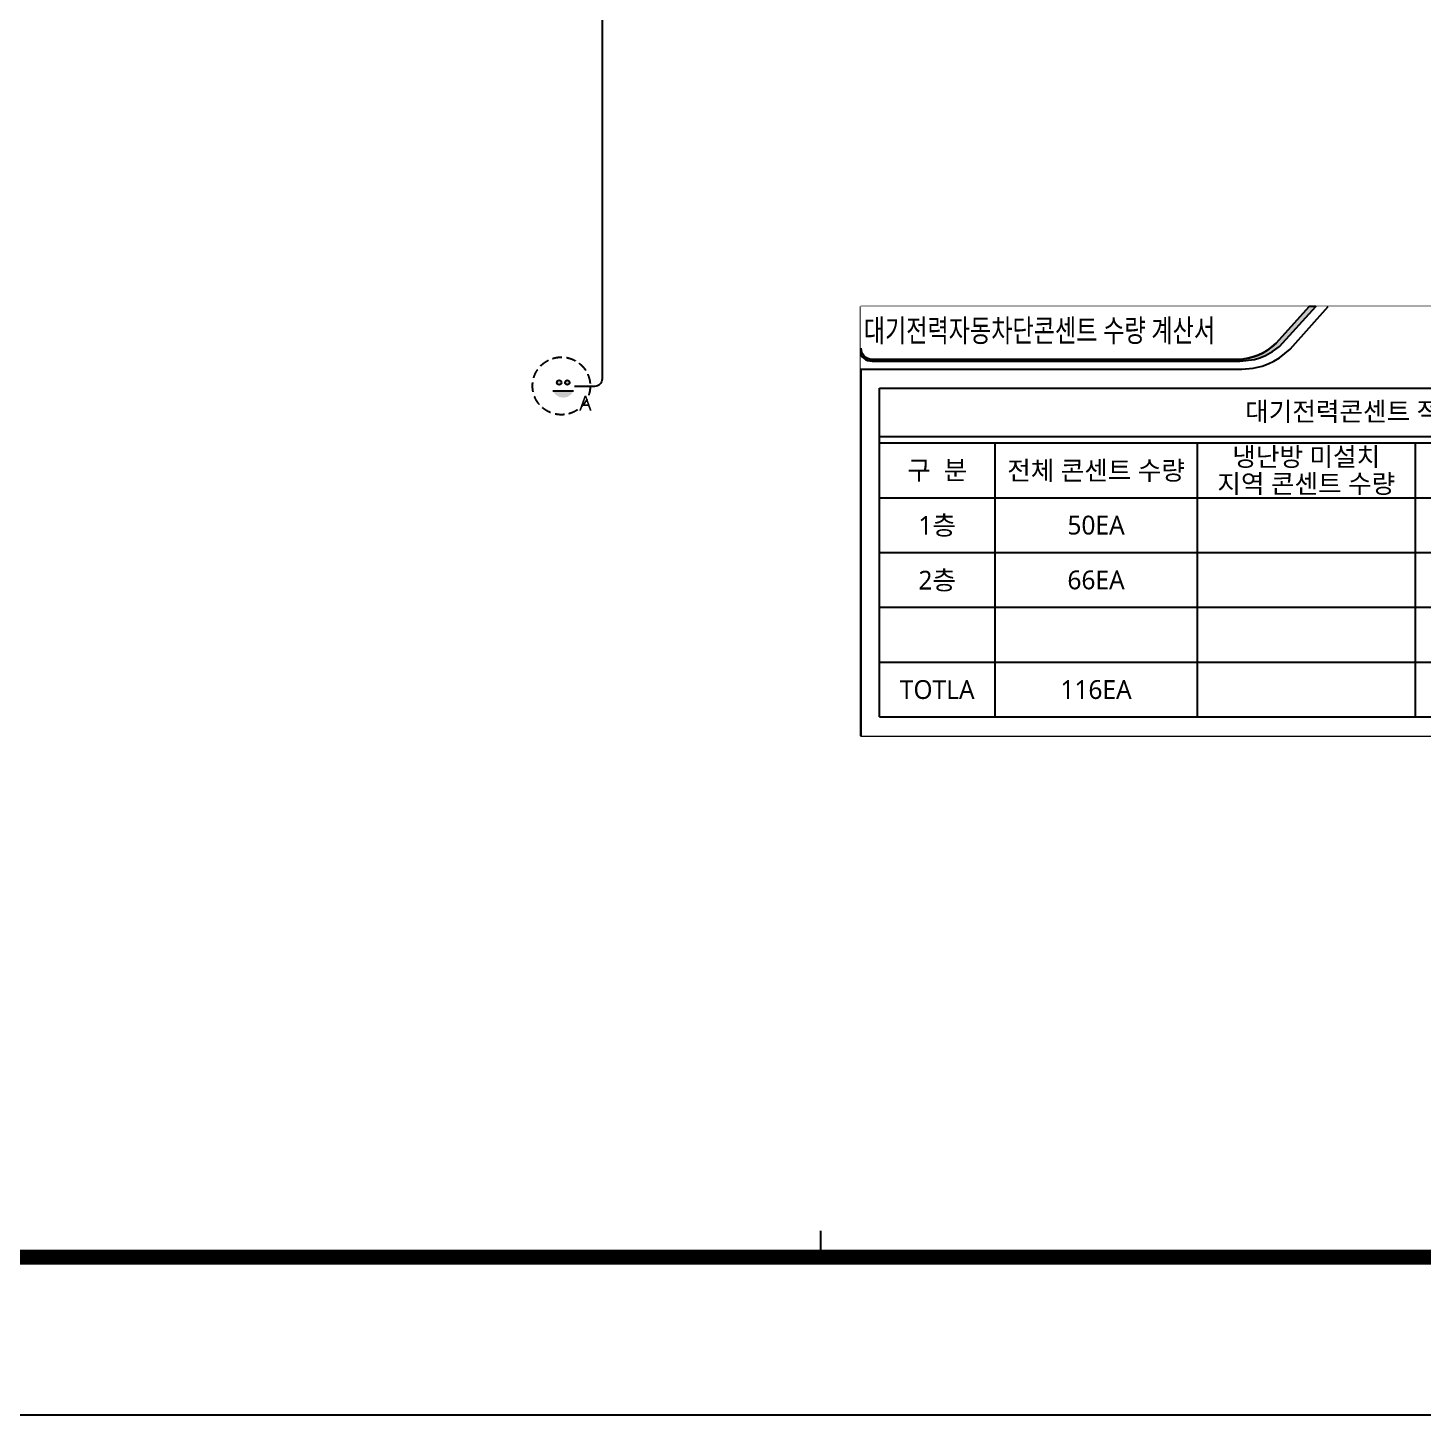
# Model space of a CAD drawing. Header units: millimetres. Extents: x 0 to 352625, y -118800 to 0.
# Drawn here: x 259454 to 296580, y -118800 to -81897 of the extents above; entities that cross this region are included whole.
import ezdxf
from ezdxf.enums import TextEntityAlignment as Align

# ---------------------------------------------------------------- set-up
doc = ezdxf.new("R2010")
doc.units = ezdxf.units.MM
doc.header["$LTSCALE"] = 2000
doc.linetypes.add('DASHDOT1', pattern=[2.5, 2, -0.25, 0, -0.25])
doc.linetypes.add('HIDDEN', pattern=[0.375, 0.25, -0.125])
for name, color, linetype in [('arch', 8, 'Continuous'), ('LIGHT', 3, 'Continuous'), ('plan', 4, 'Continuous'), ('S', 4, 'Continuous'), ('SYM', 3, 'Continuous'), ('XR-SHEET-SHT', 5, 'Continuous'), ('전열주기$0$SYM', 3, 'Continuous')]:
    doc.layers.add(name, color=color, linetype=linetype)
doc.layers.add('XR-SHEET-TEMP', color=171, linetype='Continuous', plot=False)
doc.styles.add('GHS', font='malgun.ttf')
doc.styles.add('ST3', font='malgun.ttf')

# ---------------------------------------------------------------- blocks, each defined once
blk = doc.blocks.new('XR-FORM-EE', base_point=(461, 408))
at = {"layer": 'XR-SHEET-SHT', "color": 5}
blk.add_lwpolyline([(0, 118800), (168200, 118800), (168200, 0), (0, 0)], close=True, dxfattribs=at)
at = {"layer": 'XR-SHEET-SHT', "color": 5, "const_width": 400}
blk.add_lwpolyline([(9300, 114600), (163900, 114600), (163900, 4200), (9300, 4200)], close=True, dxfattribs=at)
at = {"layer": 'XR-SHEET-TEMP'}
blk.add_line((112350, 4200), (112350, 4900), dxfattribs=at)
blk = doc.blocks.new('D21')
blk.add_wipeout([(0, -1.5), (0.57, -1.39), (1.06, -1.06), (1.39, -0.57), (1.5, 0), (1.39, 0.57), (1.06, 1.06), (0.57, 1.39), (0, 1.5), (-0.57, 1.39), (-1.06, 1.06), (-1.39, 0.57), (-1.5, 0), (-1.39, -0.57), (-1.06, -1.06), (-0.57, -1.39)]).dxf.layer = 'SYM'
at = {"layer": 'SYM'}
h = blk.add_hatch(color=256, dxfattribs=at)
h.paths.add_polyline_path([(0.24, 0.51, 1), (0.84, 0.51, 1)])
h.paths.add_polyline_path([(-0.84, 0.51, 1), (-0.24, 0.51, 1)])
h.paths.add_polyline_path([(1.38, -0.58), (-1.38, -0.58), (-1.06, -1.06), (-0.57, -1.39), (0, -1.5), (0.57, -1.39), (1.06, -1.06)])
h = blk.add_hatch(color=256, dxfattribs=at)
h.paths.add_polyline_path([(0.24, 0.51, 1), (0.84, 0.51, 1)])
h.paths.add_polyline_path([(-0.84, 0.51, 1), (-0.24, 0.51, 1)])
h.paths.add_polyline_path([(1.06, -1.06), (1.38, -0.58), (-1.38, -0.58), (-1.06, -1.06), (-0.57, -1.39), (0, -1.5), (0.57, -1.39)])
blk.add_line((-1.38, -0.58), (1.38, -0.58), dxfattribs=at)
for centre in [(-0.54, 0.51), (0.54, 0.51)]:
    blk.add_circle(centre, 0.3, dxfattribs=at)

msp = doc.modelspace()

# ---------------------------------------------------------------- linework, layer by layer
at = {"layer": 'LIGHT'}
msp.add_line((281617.3, -100727.7, 0), (312074.9, -100727.7, 0), dxfattribs=at)
at = {"layer": 'plan', "color": 3}
msp.add_line((294056.8, -89306.4, 0), (312074.9, -89306.4, 0), dxfattribs=at)
at = {"layer": 'plan', "color": 3, "elevation": 0}
msp.add_lwpolyline([(281617.3, -89306.4), (312074.9, -89306.4), (312074.9, -100727.7), (281617.3, -100727.7)], close=True, dxfattribs=at)
at = {"layer": 'SYM', "color": 6, "linetype": 'HIDDEN', "ltscale": 0.5}
msp.add_circle((273649.9, -91421.2), 766.7, dxfattribs=at)

# ---------------------------------------------------------------- block references
at = {"layer": 'arch'}
msp.add_blockref('XR-FORM-EE', (168661, -118391.6), dxfattribs=at)

# ---------------------------------------------------------------- next in the draw order: block references
at = {"layer": 'SYM', "xscale": 200.0000000000128, "yscale": 200.0000000000128, "zscale": 200.0000000000128}
msp.add_blockref('D21', (273700, -91434.2), dxfattribs=at)

# ---------------------------------------------------------------- next in the draw order: wipeouts: each hides what was drawn before it
at = {"color": 3}
msp.add_wipeout([(281617.3, -89306.4), (312074.9, -89306.4), (312074.9, -100727.7), (281617.3, -100727.7)], dxfattribs=at).translate(0, 0, 0).dxf.layer = 'plan'

# ---------------------------------------------------------------- next in the draw order: linework, layer by layer
at = {"layer": 'LIGHT'}
for q in [(291758.3, -90977.3, 0), (281617.3, -100727.7, 0)]:
    msp.add_line((281617.3, -90977.3, 0), q, dxfattribs=at)
at = {"layer": 'S'}
msp.add_lwpolyline([(273305.2, -73483.3), (274532.9, -73483.3, -0.4142136), (274732.9, -73683.3), (274732.9, -91234.2, -0.4142136), (274532.9, -91434.2), (274000, -91434.2)], format="xyb", dxfattribs=at)
at = {"layer": 'SYM', "color": 6}
for p, q in [((282117.3, -100227.7, 0), (282117.3, -91477.3, 0)), ((282117.3, -91477.3, 0), (311574.7, -91477.3, 0)), ((282117.3, -91477.3, 0), (311574.9, -91477.3, 0)), ((282117.3, -92769, 0), (311574.7, -92769, 0)), ((282117.3, -92935.7, 0), (311574.7, -92935.7, 0)), ((285185, -92935.7, 0), (285185, -100227.7, 0)), ((290571.8, -92935.7, 0), (290571.8, -100227.7, 0)), ((296370.2, -92935.7), (296370.2, -100227.7, 0)), ((282117.3, -94394.1, 0), (311574.7, -94394.1, 0)), ((282117.3, -94394.1, 0), (311574.7, -94394.1, 0)), ((282117.3, -94394.1, 0), (311574.7, -94394.1, 0)), ((282117.3, -95852.5, 0), (311574.7, -95852.5, 0)), ((282117.3, -95852.5, 0), (311574.7, -95852.5, 0)), ((282117.3, -97310.9, 0), (311574.7, -97310.9, 0)), ((282117.3, -97310.9, 0), (311574.7, -97310.9, 0)), ((282117.3, -98769.3, 0), (311574.7, -98769.3, 0)), ((282117.3, -100227.7, 0), (311574.7, -100227.7, 0)), ((282117.3, -100227.7, 0), (311574.7, -100227.7, 0))]:
    msp.add_line(p, q, dxfattribs=at)

# ---------------------------------------------------------------- next in the draw order: texts
at = {"layer": 'SYM', "style": 'GHS'}
for s, p in [('대기전력콘센트 적용개소(40%%%이상)', (296846, -92123.2, 0)), ('냉난방 미설치', (293471, -93298.7, 0)), ('구  분', (283651.2, -93664.9, 0)), ('전체 콘센트 수량', (287878.4, -93664.9, 0)), ('지역 콘센트 수량', (293471, -94016.9, 0)), ('1층', (283651.2, -95123.3, 0)), ('50EA', (287878.4, -95123.3, 0)), ('2층', (283651.2, -96581.7, 0)), ('66EA', (287878.4, -96581.7)), ('TOTLA', (283651.2, -99498.5, 0)), ('116EA', (287878.4, -99498.5, 0))]:
    msp.add_text(s, height=500, dxfattribs=at).set_placement(p, align=Align.MIDDLE)
at = {"layer": '전열주기$0$SYM', "style": 'GHS'}
msp.add_text('A', height=400, dxfattribs=at).set_placement((274123.1, -91878.7), align=Align.MIDDLE_LEFT)

# ---------------------------------------------------------------- next in the draw order: wipeouts: each hides what was drawn before it
at = {"color": 3}
msp.add_wipeout([(281617.3, -90596), (281664.3, -90657.6), (281745.7, -90721), (281795.1, -90744), (281919, -90766.5), (291703.2, -90766.5), (292097.2, -90717.7), (292232.7, -90677.1), (292388.5, -90613.7), (292577, -90509.4), (292755.5, -90376), (293724.5, -89306.4), (281617.3, -89306.4)], dxfattribs=at).translate(0, 0, 0).dxf.layer = 'plan'

# ---------------------------------------------------------------- next in the draw order: hatches: boundary and pattern name
at = {"layer": 'S', "linetype": 'DASHDOT1', "ltscale": 3}
h = msp.add_hatch(color=3, dxfattribs=at)
h.dxf.hatch_style = 1
h.paths.add_polyline_path([(281617.3, -90413, 0.4142136), (281919, -90714.7), (291635.7, -90714.7, 0.1953667), (292667, -90287.5), (293547.4, -89306.4), (293724.5, -89306.4), (292755.5, -90376), (292577, -90509.4), (292388.5, -90613.7), (292232.7, -90677.1), (292097.2, -90717.7), (291703.2, -90766.5), (281919, -90766.5), (281795.1, -90744), (281745.7, -90721), (281664.3, -90657.6), (281617.3, -90596), (281617.3, -90413)])

# ---------------------------------------------------------------- next in the draw order: linework, layer by layer
at = {"layer": 'LIGHT'}
for p, q in [((293044.4, -90444.6, 0), (294056.8, -89306.4, 0)), ((292759.9, -90674.6, 0), (293044.4, -90444.6, 0)), ((291758.3, -90977.3, 0), (292057.8, -90951, 0)), ((292057.8, -90951, 0), (292301.9, -90892, 0)), ((292301.9, -90892, 0), (292453.5, -90836.8, 0)), ((292453.5, -90836.8, 0), (292606.5, -90765.1, 0)), ((292606.5, -90765.1, 0), (292759.9, -90674.6, 0))]:
    msp.add_line(p, q, dxfattribs=at)
at = {"layer": 'plan', "color": 3, "elevation": 0}
for points in [[(281617.3, -90413, 0.4142136), (281919, -90714.7), (291635.7, -90714.7, 0.1953667), (292667, -90287.5), (293547.4, -89306.4)], [(281617.3, -90413), (281617.3, -90596), (281664.3, -90657.6), (281745.7, -90721), (281795.1, -90744), (281919, -90766.5), (291703.2, -90766.5), (292097.2, -90717.7), (292232.7, -90677.1), (292388.5, -90613.7), (292577, -90509.4), (292755.5, -90376), (293724.5, -89306.4), (293547.4, -89306.4), (292667, -90287.5, -0.1953667), (291635.7, -90714.7), (281919, -90714.7, -0.4142136), (281617.3, -90413)]]:
    msp.add_lwpolyline(points, format="xyb", dxfattribs=at)

# ---------------------------------------------------------------- next in the draw order: texts
at = {"layer": 'plan', "color": 3, "style": 'ST3', "width": 0.75}
msp.add_text('대기전력자동차단콘센트 수량 계산서', height=600.617, dxfattribs=at).set_placement((281696.4, -89947, 0), align=Align.MIDDLE_LEFT)

doc.saveas('drawing.dxf')
